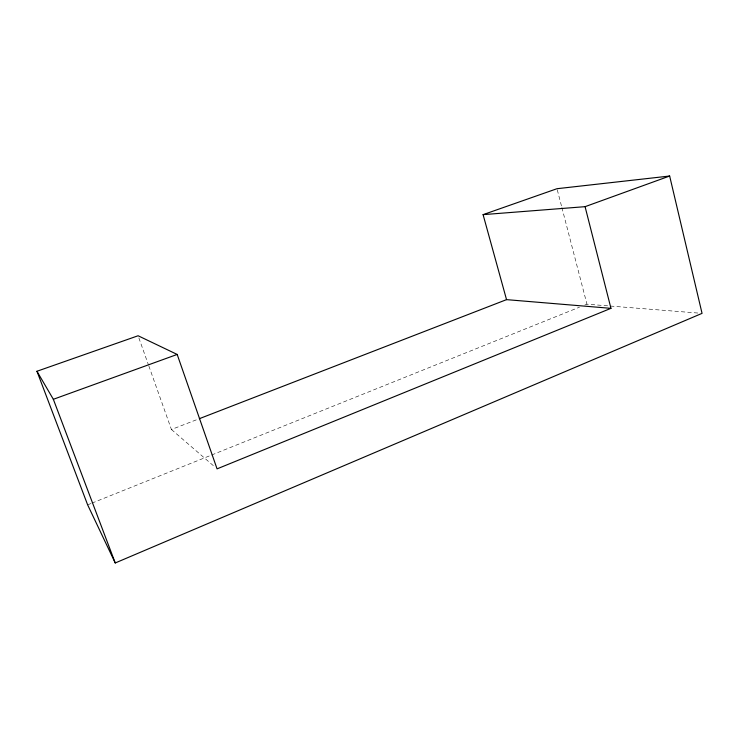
<?xml version="1.0" encoding="UTF-8"?>
<svg xmlns="http://www.w3.org/2000/svg" width="739" height="739" viewBox="0 0 739 739"><rect width="100%" height="100%" fill="white"/><g stroke="black" fill="none" stroke-linecap="round" stroke-linejoin="round"><path stroke-width="0.55" stroke-dasharray="3.69 2.77" d="M87.636 504.848L90.851 503.564M91.913 503.13L210.597 455.436M211.668 455.002L579.468 307.184M584.808 305.041L586.951 304.182L699.75 313.188M148.825 365.925L171.42 429.498L197.193 419.512M171.42 429.498L214.486 466.632M138.867 337.908L148.437 364.844M557.28 189.812L561.603 206.467M561.889 207.576L586.951 304.182"/><path stroke-width="1.11" d="M610.959 308.339L217.063 468.868L177.184 354.443L138.101 335.755L36.95 371.264L87.636 504.848L115.247 562.97L702.05 313.364L669.654 176.03L556.994 188.704L483.084 214.643L506.538 299.637L610.959 308.339L585.076 206.671L483.084 214.643M199.345 418.68L506.538 299.637M36.95 371.264L53.347 399.3L177.184 354.443M585.076 206.671L669.654 176.03M53.347 399.3L115.247 562.97"/></g></svg>
